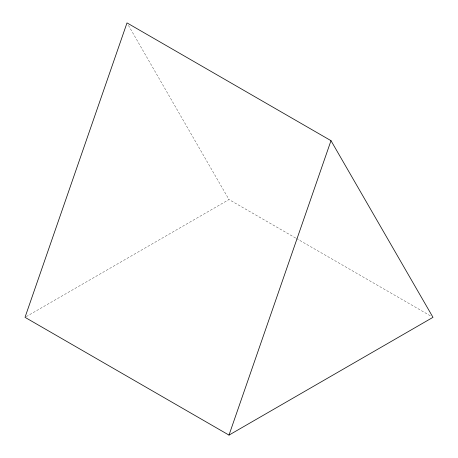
<?xml version="1.0" encoding="UTF-8"?>
<svg xmlns="http://www.w3.org/2000/svg" width="458" height="458" viewBox="0 0 458 458"><rect width="100%" height="100%" fill="white"/><g stroke="black" fill="none" stroke-linecap="round" stroke-linejoin="round"><path stroke-width="0.34" stroke-dasharray="2.29 1.72" d="M26.249 316.615L229 199.556L295.759 238.103M296.378 238.458L431.133 316.26M128.435 25.373L229 199.556"/><path stroke-width="0.69" d="M229 435.1L330.991 140.669L127.009 22.9L25.013 317.331L229 435.1L432.987 317.331L330.991 140.669"/></g></svg>
